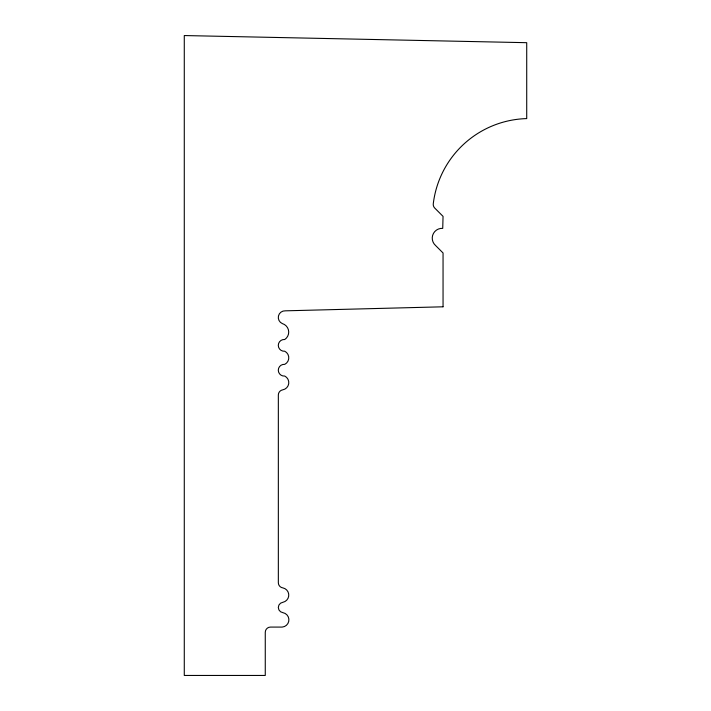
<?xml version="1.0" encoding="UTF-8"?>
<svg xmlns="http://www.w3.org/2000/svg" width="711" height="711" viewBox="0 0 711 711"><rect width="100%" height="100%" fill="white"/><g stroke="black" fill="none" stroke-linecap="round" stroke-linejoin="round"><path stroke-width="1.07" d="M442.98 306.805L285.342 310.831A6.648 6.648 0 0 0 282.356 323.594A8.87 8.87 0 0 1 284.72 339.511A5.884 5.884 0 0 0 278.294 345.377A5.884 5.884 0 0 0 284.738 351.225A7.341 7.341 0 0 1 284.738 364.352A5.884 5.884 0 0 0 278.294 370.2A5.884 5.884 0 0 0 284.738 376.057A7.341 7.341 0 0 1 282.685 389.859A5.226 5.226 0 0 0 278.339 395.014L278.339 582.709A5.226 5.226 0 0 0 282.862 587.89A7.341 7.341 0 0 1 282.88 602.288A5.226 5.226 0 0 0 282.907 612.66A7.279 7.279 0 0 1 282.16 627.084L270.491 627.084A5.226 5.226 0 0 0 265.265 632.31L265.265 675.45L184.282 675.45L184.282 35.55L526.718 42.687L526.718 118.595A96.74 96.74 0 0 0 433.275 203.781A5.226 5.226 0 0 0 434.776 208.101L443.051 216.375L442.731 228.364A9.803 9.803 0 0 0 435.612 245.544L443.051 252.983L443.051 306.805"/></g></svg>
